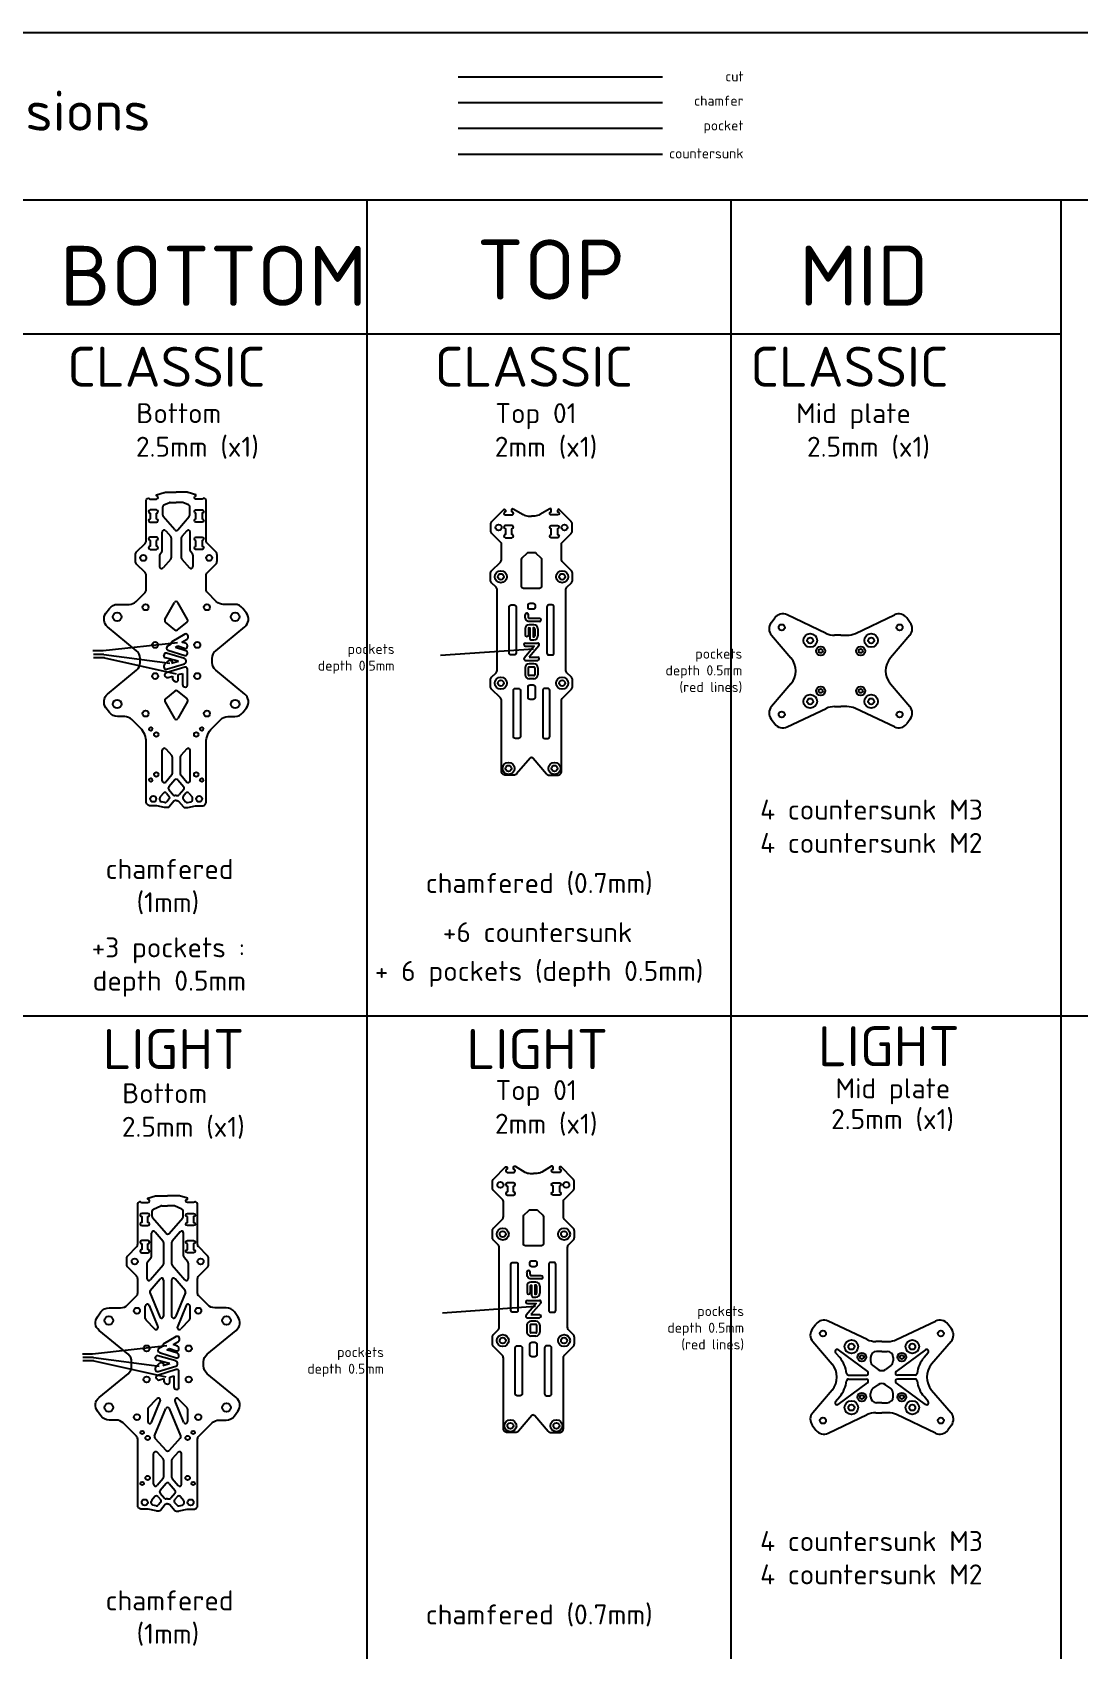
# Model space of a CAD drawing. Header units: millimetres. Extents: x -444 to 1254, y -2418 to 492.
# Drawn here: x 365 to 889, y -317 to 492 of the extents above; entities that cross this region are included whole.
import ezdxf

# ---------------------------------------------------------------- set-up
doc = ezdxf.new("R2010")
doc.units = ezdxf.units.MM
doc.linetypes.add('JIS_09_08', pattern=[10.75, 8, -0.55, 0.55, -0.55, 0.55, -0.55])
for name, color, linetype in [('Calque1', 150, 'Continuous'), ('Calque1_chamfered', 40, 'Continuous'), ('Calque1_countersunk', 90, 'Continuous'), ('Calque1_pocket', 10, 'Continuous')]:
    doc.layers.add(name, color=color, linetype=linetype)
doc.styles.get("Standard").update_dxf_attribs({"font": 'arial.ttf'})

msp = doc.modelspace()

# ---------------------------------------------------------------- linework, layer by layer
for p, q in [((437.85, 186.76), (400.66, 182.67)), ((400.66, 182.67), (395.57, 182.67)), ((401.1, 180.96), (395.84, 180.96)), ((401.29, 179.26), (395.84, 179.26)), ((401.1, 180.96), (433.96, 176.54)), ((401.29, 179.26), (437.26, 171.24)), ((616.03, 183.54), (569.52, 180.31)), ((395.37, -169.15), (390.28, -169.15)), ((432.56, -165.06), (395.37, -169.15)), ((395.81, -170.86), (390.54, -170.86)), ((396, -172.57), (390.54, -172.57)), ((395.81, -170.86), (428.66, -175.29)), ((396, -172.57), (431.96, -180.59))]:
    msp.add_line(p, q)
at = {"layer": 'Calque1'}
for p, q in [((0, 492.19), (1228.15, 492.19)), ((578.22, 469.97), (680.45, 469.97)), ((0, 408.43), (1252.63, 408.43)), ((532.52, 408.43), (532.52, -709.02)), ((714.71, 408.43), (714.71, -709.02)), ((879.83, 408.43), (879.83, -708.02)), ((0, 341.41), (879.83, 341.41)), ((430.48, 250.56), (430.48, 254.85)), ((431.09, 255.77), (433.85, 256.94)), ((434.24, 257.02), (437.23, 257.02)), ((440.23, 257.02), (437.23, 257.02)), ((443.38, 255.77), (440.62, 256.94)), ((443.99, 250.56), (443.99, 254.85)), ((436.48, 243.21), (430.72, 249.91)), ((431.99, 242.81), (434.49, 239.9)), ((437.99, 243.21), (443.75, 249.91)), ((442.48, 242.81), (439.98, 239.9)), ((430.23, 232.93), (430.23, 242.16)), ((434.73, 239.25), (434.73, 229.31)), ((439.73, 239.25), (439.73, 229.31)), ((444.23, 232.93), (444.23, 242.16)), ((428.9, 230.63), (428.9, 224.84)), ((429.14, 231.28), (429.99, 232.27)), ((434.49, 228.65), (430.65, 224.18)), ((439.98, 228.65), (443.81, 224.18)), ((445.33, 231.28), (444.48, 232.27)), ((445.57, 230.63), (445.57, 224.84)), ((431.6, 198.38), (436.36, 206.92)), ((442.87, 198.38), (438.11, 206.92)), ((436.6, 193.19), (431.84, 197.12)), ((437.87, 193.19), (442.63, 197.12)), ((734.84, 196.74), (736.65, 199.18)), ((762.32, 191.47), (742.81, 200.73)), ((777.01, 191.47), (796.52, 200.73)), ((804.49, 196.74), (802.69, 199.18)), ((735.06, 190.52), (744.77, 179.17)), ((769.67, 190.5), (766.61, 190.5)), ((769.67, 190.5), (772.72, 190.5)), ((804.27, 190.52), (794.56, 179.17)), ((436.6, 162.6), (431.84, 158.68)), ((437.87, 162.6), (442.63, 158.68)), ((744.77, 166.17), (735.06, 154.83)), ((794.56, 166.17), (804.27, 154.83)), ((431.6, 157.42), (436.36, 148.87)), ((442.87, 157.42), (438.11, 148.87)), ((742.81, 144.62), (762.32, 153.88)), ((766.61, 154.84), (769.67, 154.84)), ((772.72, 154.84), (769.67, 154.84)), ((796.52, 144.62), (777.01, 153.88)), ((734.84, 148.6), (736.65, 146.16)), ((804.49, 148.6), (802.69, 146.16)), ((430.23, 117.72), (430.23, 132.99)), ((431.97, 133.66), (434.97, 130.36)), ((435.23, 129.69), (435.23, 121.24)), ((439.23, 129.69), (439.23, 121.24)), ((442.49, 133.66), (439.49, 130.36)), ((444.23, 117.72), (444.23, 132.99)), ((435, 120.59), (432, 117.07)), ((436.47, 118.11), (433.48, 114.6)), ((433.48, 113.3), (435.7, 110.68)), ((438, 118.11), (440.99, 114.6)), ((440.99, 113.3), (438.77, 110.68)), ((439.47, 120.59), (442.47, 117.07)), ((429.03, 108.2), (429.03, 109.01)), ((430.85, 111.51), (429.27, 109.65)), ((431.56, 106.85), (429.82, 107.22)), ((432.37, 111.51), (433.74, 109.89)), ((433.74, 108.6), (432.53, 107.17)), ((437.23, 110.32), (436.46, 110.32)), ((437.23, 110.32), (438.01, 110.32)), ((442.1, 111.51), (440.73, 109.89)), ((440.73, 108.6), (441.94, 107.17)), ((442.91, 106.85), (444.65, 107.22)), ((443.62, 111.51), (445.2, 109.65)), ((445.44, 108.2), (445.44, 109.01)), ((0, 0), (992.43, 0)), ((0, 0), (879.83, 0)), ((425.8, -96.63), (429.57, -95.05)), ((429.96, -94.97), (432.95, -94.97)), ((435.94, -94.97), (432.95, -94.97)), ((440.09, -96.63), (436.33, -95.05)), ((425.19, -100.26), (425.19, -97.55)), ((432.19, -108.78), (425.43, -100.91)), ((433.71, -108.78), (440.46, -100.91)), ((440.7, -100.26), (440.7, -97.55)), ((424.95, -120.22), (424.95, -108.66)), ((426.71, -108.01), (430.71, -112.66)), ((439.19, -108.01), (435.19, -112.66)), ((440.95, -120.22), (440.95, -108.66)), ((422.85, -123.04), (424.71, -120.87)), ((430.95, -113.32), (430.95, -124)), ((434.95, -113.32), (434.95, -124)), ((443.05, -123.04), (441.19, -120.87)), ((422.61, -123.69), (422.61, -131.38)), ((430.71, -124.65), (424.37, -132.03)), ((435.19, -124.65), (441.53, -132.03)), ((443.29, -123.69), (443.29, -131.38)), ((424.19, -137.36), (429.19, -131.53)), ((430.95, -132.18), (430.95, -150.14)), ((434.95, -132.18), (434.95, -150.14)), ((441.71, -137.36), (436.71, -131.53)), ((421.75, -151.4), (421.75, -145.2)), ((423.68, -144.82), (428.06, -155.51)), ((424, -138.33), (429.02, -150.52)), ((441.9, -138.33), (436.87, -150.52)), ((442.22, -144.82), (437.84, -155.51)), ((444.14, -151.4), (444.14, -145.2)), ((422.04, -152.1), (426.42, -156.59)), ((443.86, -152.1), (439.48, -156.59)), ((782.92, -161.88), (763.41, -152.62)), ((797.61, -161.88), (817.12, -152.62)), ((755.44, -156.61), (757.24, -154.17)), ((825.09, -156.61), (823.28, -154.17)), ((755.66, -162.83), (765.37, -174.17)), ((767.1, -168.5), (769.17, -170.92)), ((768.45, -167.05), (783.1, -177.87)), ((790.26, -162.85), (787.21, -162.85)), ((790.26, -167.85), (787.61, -167.85)), ((790.26, -162.85), (793.32, -162.85)), ((790.26, -167.85), (792.92, -167.85)), ((812.08, -167.05), (797.42, -177.87)), ((813.43, -168.5), (811.36, -170.92)), ((824.87, -162.83), (815.16, -174.17)), ((784.61, -170.85), (784.61, -172.5)), ((785.82, -174.91), (788.48, -176.87)), ((794.7, -174.91), (792.05, -176.87)), ((795.92, -170.85), (795.92, -172.5)), ((768.45, -194.31), (783.1, -183.48)), ((773.65, -179.68), (782.51, -179.68)), ((773.65, -181.68), (782.51, -181.68)), ((785.82, -186.44), (788.48, -184.48)), ((794.7, -186.44), (792.05, -184.48)), ((812.08, -194.31), (797.42, -183.48)), ((806.88, -179.68), (798.02, -179.68)), ((806.88, -181.68), (798.02, -181.68)), ((423.23, -196.08), (427.61, -191.58)), ((424.87, -203.35), (429.25, -192.66)), ((441.02, -203.35), (436.64, -192.66)), ((442.66, -196.08), (438.29, -191.58)), ((765.37, -187.18), (755.66, -198.52)), ((767.1, -192.85), (769.17, -190.43)), ((784.61, -190.5), (784.61, -188.86)), ((790.26, -193.5), (787.61, -193.5)), ((790.26, -193.5), (792.92, -193.5)), ((795.92, -190.5), (795.92, -188.86)), ((813.43, -192.85), (811.36, -190.43)), ((815.16, -187.18), (824.87, -198.52)), ((422.95, -196.77), (422.95, -202.97)), ((426.42, -210.13), (432.02, -196.45)), ((439.48, -210.13), (433.87, -196.45)), ((442.95, -196.77), (442.95, -202.97)), ((763.41, -208.73), (782.92, -199.47)), ((787.21, -198.5), (790.26, -198.5)), ((793.32, -198.5), (790.26, -198.5)), ((817.12, -208.73), (797.61, -199.47)), ((755.44, -204.75), (757.24, -207.19)), ((825.09, -204.75), (823.28, -207.19)), ((426.61, -211.18), (432.21, -217.35)), ((427.69, -218.32), (430.69, -221.62)), ((439.29, -211.18), (433.69, -217.35)), ((438.21, -218.32), (435.21, -221.62)), ((425.95, -234.27), (425.95, -218.99)), ((430.95, -222.29), (430.95, -230.75)), ((434.95, -222.29), (434.95, -230.75)), ((439.95, -234.27), (439.95, -218.99)), ((430.71, -231.4), (427.71, -234.92)), ((432.19, -233.87), (429.19, -237.39)), ((433.71, -233.87), (436.71, -237.39)), ((435.19, -231.4), (438.19, -234.92)), ((426.56, -240.47), (424.98, -242.33)), ((428.09, -240.48), (429.46, -242.09)), ((429.19, -238.68), (431.41, -241.31)), ((432.95, -241.66), (432.17, -241.66)), ((432.95, -241.66), (433.72, -241.66)), ((436.71, -238.68), (434.49, -241.31)), ((437.81, -240.48), (436.44, -242.09)), ((439.33, -240.47), (440.92, -242.33)), ((424.74, -243.79), (424.74, -242.98)), ((427.27, -245.14), (425.53, -244.77)), ((429.45, -243.39), (428.24, -244.81)), ((436.44, -243.39), (437.65, -244.81)), ((438.63, -245.14), (440.37, -244.77)), ((441.16, -243.79), (441.16, -242.98))]:
    msp.add_line(p, q, dxfattribs=at)
for points in [[(437.23, 107.82), (436.83, 107.82, 0.219685), (436.07, 107.47), (433.64, 104.63, -0.219685), (432.88, 104.28), (431.82, 104.28, -0.053022), (431.4, 104.32), (427.52, 105.16, 0.053022), (427.1, 105.2), (424.23, 105.2, -0.414214), (422.23, 107.2), (422.23, 136.96, 0.198912), (419.31, 144.03), (414.99, 148.35, 0.198912), (411.45, 149.82), (407.9, 149.82, -0.237956), (403.88, 151.84), (402.09, 154.27, -0.39909), (402.93, 161.1), (417.41, 173.01, 0.224285), (419.23, 176.87), (419.23, 177.9), (419.23, 178.93, 0.224285), (417.41, 182.79), (402.93, 194.69, -0.39909), (402.09, 201.53), (403.88, 203.95, -0.237956), (407.9, 205.98), (413.67, 205.98, 0.198912), (417.2, 207.44), (421.65, 211.89, 0.198912), (422.23, 213.3), (422.23, 220.49, 0.198912), (421.65, 221.91), (417.41, 226.15, -0.198912), (416.83, 227.56), (416.83, 229.17), (416.83, 230.77, -0.198912), (417.41, 232.18), (421.65, 236.42, 0.198912), (422.23, 237.84), (422.23, 257.97, -0.322824), (422.92, 258.91), (423.52, 259.11, 0.284915), (424.23, 258.67), (427.35, 258.67, 1), (427.35, 260.27), (427.35, 260.85), (431.23, 261.95, -0.069107), (431.78, 262.03), (437.23, 262.03)], [(437.23, 107.82), (437.64, 107.82, -0.219685), (438.4, 107.47), (440.83, 104.63, 0.219685), (441.59, 104.28), (442.65, 104.28, 0.053022), (443.07, 104.32), (446.95, 105.16, -0.053022), (447.37, 105.2), (450.23, 105.2, 0.414214), (452.23, 107.2), (452.23, 136.96, -0.198912), (455.16, 144.03), (459.48, 148.35, -0.198912), (463.02, 149.82), (466.57, 149.82, 0.237956), (470.59, 151.84), (472.38, 154.27, 0.39909), (471.54, 161.1), (457.06, 173.01, -0.224285), (455.24, 176.87), (455.24, 177.9), (455.24, 178.93, -0.224285), (457.06, 182.79), (471.54, 194.69, 0.39909), (472.38, 201.53), (470.59, 203.95, 0.237956), (466.57, 205.98), (460.8, 205.98, -0.198912), (457.27, 207.44), (452.82, 211.89, -0.198912), (452.23, 213.3), (452.23, 220.49, -0.198912), (452.82, 221.91), (457.06, 226.15, 0.198912), (457.64, 227.56), (457.64, 229.17), (457.64, 230.77, 0.198912), (457.06, 232.18), (452.82, 236.42, -0.198912), (452.23, 237.84), (452.23, 257.97, 0.322824), (451.55, 258.91), (450.95, 259.11, -0.284915), (450.23, 258.67), (447.11, 258.67, -1), (447.11, 260.27), (447.11, 260.85), (443.23, 261.95, 0.069107), (442.69, 262.03), (437.23, 262.03)], [(614.99, 129.37, 0.219685), (614.23, 129.01), (607.55, 121.18, -0.219685), (606.03, 120.47), (601.99, 120.47, -0.414214), (599.99, 122.47), (599.99, 157.76, 0.198912), (599.4, 159.18), (595.05, 163.53, -0.198912), (594.47, 164.94), (594.47, 168.15, -0.198912), (595.05, 169.57), (597.28, 171.79, 0.198912), (597.86, 173.21), (597.86, 213.13, 0.198912), (597.28, 214.54), (595.05, 216.77, -0.198912), (594.47, 218.18), (594.47, 221.39, -0.198912), (595.05, 222.81), (599.4, 227.16, 0.198912), (599.99, 228.57), (599.99, 236.18, 0.198912), (599.7, 236.89), (595.17, 241.42, -0.198912), (594.58, 242.83), (594.58, 244.44), (594.58, 246.04, -0.198912), (595.17, 247.46), (601.11, 253.39, -0.668179), (601.96, 253.04), (601.96, 252.3, 1), (601.96, 250.7), (605.11, 250.7, 1.000028), (605.11, 252.3), (605.11, 253.36, -0.58149), (605.87, 253.79), (610.77, 250.88, 0.134807), (613.33, 250.17), (614.99, 250.17)], [(614.99, 129.37, -0.219685), (615.75, 129.01), (622.43, 121.18, 0.219685), (623.95, 120.47), (627.99, 120.47, 0.414214), (629.99, 122.47), (629.99, 157.76, -0.198912), (630.58, 159.18), (634.93, 163.53, 0.198912), (635.51, 164.94), (635.51, 168.15, 0.198912), (634.93, 169.57), (632.7, 171.79, -0.198912), (632.12, 173.21), (632.12, 213.13, -0.198912), (632.7, 214.54), (634.93, 216.77, 0.198912), (635.51, 218.18), (635.51, 221.39, 0.198912), (634.93, 222.81), (630.58, 227.16, -0.198912), (629.99, 228.57), (629.99, 236.18, -0.198912), (630.28, 236.89), (634.81, 241.42, 0.198912), (635.4, 242.83), (635.4, 244.44), (635.4, 246.04, 0.198912), (634.81, 247.46), (628.87, 253.39, 0.668179), (628.02, 253.04), (628.02, 252.3, -1), (628.02, 250.7), (624.87, 250.7, -1.000028), (624.87, 252.3), (624.87, 253.36, 0.58149), (624.12, 253.79), (619.21, 250.88, -0.134807), (616.66, 250.17), (614.99, 250.17)], [(615.91, -199.57, 0.219685), (615.15, -199.92), (608.47, -207.76, -0.219685), (606.95, -208.46), (602.91, -208.46, -0.414214), (600.91, -206.46), (600.91, -171.17, 0.198912), (600.33, -169.76), (595.98, -165.41, -0.198912), (595.39, -163.99), (595.39, -160.78, -0.198912), (595.98, -159.37), (598.2, -157.14, 0.198912), (598.79, -155.73), (598.79, -115.81, 0.198912), (598.2, -114.39), (595.98, -112.17, -0.198912), (595.39, -110.75), (595.39, -107.54, -0.198912), (595.98, -106.13), (600.33, -101.78, 0.198912), (600.91, -100.36), (600.91, -92.76, 0.198912), (600.62, -92.05), (596.09, -87.52, -0.198912), (595.51, -86.11), (595.51, -84.5), (595.51, -82.9, -0.198912), (596.09, -81.48), (602.03, -75.54, -0.668179), (602.88, -75.89), (602.88, -76.63, 1), (602.88, -78.23), (606.03, -78.23, 1.000028), (606.03, -76.63), (606.03, -75.58, -0.58149), (606.79, -75.15), (611.7, -78.06, 0.134807), (614.25, -78.76), (615.91, -78.76)], [(615.91, -199.57, -0.219685), (616.68, -199.92), (623.36, -207.76, 0.219685), (624.88, -208.46), (628.91, -208.46, 0.414214), (630.91, -206.46), (630.91, -171.17, -0.198912), (631.5, -169.76), (635.85, -165.41, 0.198912), (636.44, -163.99), (636.44, -160.78, 0.198912), (635.85, -159.37), (633.63, -157.14, -0.198912), (633.04, -155.73), (633.04, -115.81, -0.198912), (633.63, -114.39), (635.85, -112.17, 0.198912), (636.44, -110.75), (636.44, -107.54, 0.198912), (635.85, -106.13), (631.5, -101.78, -0.198912), (630.91, -100.36), (630.91, -92.76, -0.198912), (631.21, -92.05), (635.74, -87.52, 0.198912), (636.32, -86.11), (636.32, -84.5), (636.32, -82.9, 0.198912), (635.74, -81.48), (629.8, -75.54, 0.668179), (628.94, -75.89), (628.94, -76.63, -1), (628.94, -78.23), (625.79, -78.23, -1.000028), (625.79, -76.63), (625.79, -75.58, 0.58149), (625.04, -75.15), (620.13, -78.06, -0.134807), (617.58, -78.76), (615.91, -78.76)], [(432.95, -244.16), (432.54, -244.16, 0.219685), (431.78, -244.51), (429.36, -247.36, -0.219685), (428.6, -247.71), (427.54, -247.71, -0.053022), (427.12, -247.66), (423.23, -246.83, 0.053022), (422.81, -246.78), (419.95, -246.78, -0.414214), (417.95, -244.78), (417.95, -211.71, 0.198912), (417.36, -210.29), (410.7, -203.63, 0.198912), (407.17, -202.17), (403.61, -202.17, -0.237956), (399.59, -200.14), (397.8, -197.72, -0.39909), (398.64, -190.88), (413.12, -178.98, 0.224285), (414.94, -175.12), (414.94, -174.09), (414.94, -173.06, 0.224285), (413.12, -169.2), (398.64, -157.29, -0.39909), (397.8, -150.46), (399.59, -148.03, -0.237956), (403.61, -146.01), (409.38, -146.01, 0.198912), (412.92, -144.54), (417.36, -140.1, 0.198912), (417.95, -138.68), (417.95, -131.49, 0.198912), (417.36, -130.08), (413.13, -125.84, -0.198912), (412.54, -124.42), (412.54, -122.82), (412.54, -121.21, -0.198912), (413.13, -119.8), (417.36, -115.56, 0.198912), (417.95, -114.15), (417.95, -94.02, -0.322824), (418.63, -93.07), (419.23, -92.87, 0.284915), (419.95, -93.31), (423.07, -93.31, 1), (423.07, -91.71), (423.07, -91.13), (426.95, -90.03, -0.069107), (427.49, -89.96), (432.95, -89.96)], [(432.95, -244.16), (433.35, -244.16, -0.219685), (434.12, -244.51), (436.54, -247.36, 0.219685), (437.3, -247.71), (438.36, -247.71, 0.053022), (438.78, -247.66), (442.67, -246.83, -0.053022), (443.09, -246.78), (445.95, -246.78, 0.414214), (447.95, -244.78), (447.95, -211.71, -0.198912), (448.53, -210.29), (455.2, -203.63, -0.198912), (458.73, -202.17), (462.29, -202.17, 0.237956), (466.31, -200.14), (468.1, -197.72, 0.39909), (467.25, -190.88), (452.78, -178.98, -0.224285), (450.95, -175.12), (450.95, -174.09), (450.95, -173.06, -0.224285), (452.78, -169.2), (467.25, -157.29, 0.39909), (468.1, -150.46), (466.31, -148.03, 0.237956), (462.29, -146.01), (456.52, -146.01, -0.198912), (452.98, -144.54), (448.53, -140.1, -0.198912), (447.95, -138.68), (447.95, -131.49, -0.198912), (448.53, -130.08), (452.77, -125.84, 0.198912), (453.36, -124.42), (453.36, -122.82), (453.36, -121.21, 0.198912), (452.77, -119.8), (448.53, -115.56, -0.198912), (447.95, -114.15), (447.95, -94.02, 0.322824), (447.26, -93.07), (446.67, -92.87, -0.284915), (445.95, -93.31), (442.83, -93.31, -1), (442.83, -91.71), (442.83, -91.13), (438.95, -90.03, 0.069107), (438.4, -89.96), (432.95, -89.96)]]:
    msp.add_lwpolyline(points, format="xyb", dxfattribs=at)
for points in [[(427.35, 251.59, 1), (427.35, 253.19), (424.23, 253.19, 1), (424.23, 251.59), (424.23, 248.69, 1), (424.23, 247.09), (427.35, 247.09, 1), (427.35, 248.69)], [(447.11, 251.59, -1), (447.11, 253.19), (450.23, 253.19, -1), (450.23, 251.59), (450.23, 248.69, -1), (450.23, 247.09), (447.11, 247.09, -1), (447.11, 248.69)], [(605.11, 239.33, 1), (605.11, 240.93), (605.11, 243.83, 1), (605.11, 245.43), (601.99, 245.43, 1), (601.99, 243.83), (601.99, 240.93, 1), (601.99, 239.33)], [(624.87, 239.33, -1), (624.87, 240.93), (624.87, 243.83, -1), (624.87, 245.43), (627.99, 245.43, -1), (627.99, 243.83), (627.99, 240.93, -1), (627.99, 239.33)], [(427.35, 238, 1), (427.35, 239.6), (424.23, 239.6, 1), (424.23, 238), (424.23, 235.1, 1), (424.23, 233.5), (427.35, 233.5, 1), (427.35, 235.1)], [(447.11, 238, -1), (447.11, 239.6), (450.23, 239.6, -1), (450.23, 238), (450.23, 235.1, -1), (450.23, 233.5), (447.11, 233.5, -1), (447.11, 235.1)], [(613.46, 231.96), (616.53, 231.96, -0.198912), (617.23, 231.67), (619.7, 229.2, -0.198912), (619.99, 228.5), (619.99, 214.96, -0.414214), (618.99, 213.96), (610.99, 213.96, -0.414214), (609.99, 214.96), (609.99, 228.5, -0.198912), (610.28, 229.2), (612.75, 231.67, -0.198912)], [(604.78, 205.67), (606.28, 205.67, -0.414214), (607.28, 204.67), (607.28, 181.67, -0.414214), (606.28, 180.67), (604.78, 180.67, -0.414214), (603.78, 181.67), (603.78, 204.67, -0.414214)], [(625.2, 205.67), (623.7, 205.67, 0.414214), (622.7, 204.67), (622.7, 181.67, 0.414214), (623.7, 180.67), (625.2, 180.67, 0.414214), (626.2, 181.67), (626.2, 204.67, 0.414214)], [(606.9, 163.91), (608.4, 163.91, -0.414214), (609.4, 162.91), (609.4, 139.91, -0.414214), (608.4, 138.91), (606.9, 138.91, -0.414214), (605.9, 139.91), (605.9, 162.91, -0.414214)], [(623.08, 163.91), (621.58, 163.91, 0.414214), (620.58, 162.91), (620.58, 139.91, 0.414214), (621.58, 138.91), (623.08, 138.91, 0.414214), (624.08, 139.91), (624.08, 162.91, 0.414214)], [(606.03, -89.6, 1), (606.03, -88), (606.03, -85.1, 1), (606.03, -83.5), (602.91, -83.5, 1), (602.91, -85.1), (602.91, -88, 1), (602.91, -89.6)], [(625.79, -89.6, -1), (625.79, -88), (625.79, -85.1, -1), (625.79, -83.5), (628.91, -83.5, -1), (628.91, -85.1), (628.91, -88, -1), (628.91, -89.6)], [(614.38, -96.98), (617.45, -96.98, -0.198912), (618.16, -97.27), (620.62, -99.73, -0.198912), (620.91, -100.44), (620.91, -113.98, -0.414214), (619.91, -114.98), (611.91, -114.98, -0.414214), (610.91, -113.98), (610.91, -100.44, -0.198912), (611.21, -99.73), (613.67, -97.27, -0.198912)], [(423.07, -100.4, 1), (423.07, -98.8), (419.95, -98.8, 1), (419.95, -100.4), (419.95, -103.3, 1), (419.95, -104.9), (423.07, -104.9, 1), (423.07, -103.3)], [(442.83, -100.4, -1), (442.83, -98.8), (445.95, -98.8, -1), (445.95, -100.4), (445.95, -103.3, -1), (445.95, -104.9), (442.83, -104.9, -1), (442.83, -103.3)], [(423.07, -113.98, 1), (423.07, -112.38), (419.95, -112.38, 1), (419.95, -113.98), (419.95, -116.88, 1), (419.95, -118.48), (423.07, -118.48, 1), (423.07, -116.88)], [(442.83, -113.98, -1), (442.83, -112.38), (445.95, -112.38, -1), (445.95, -113.98), (445.95, -116.88, -1), (445.95, -118.48), (442.83, -118.48, -1), (442.83, -116.88)], [(605.71, -123.27), (607.21, -123.27, -0.414214), (608.21, -124.27), (608.21, -147.27, -0.414214), (607.21, -148.27), (605.71, -148.27, -0.414214), (604.71, -147.27), (604.71, -124.27, -0.414214)], [(626.12, -123.27), (624.62, -123.27, 0.414214), (623.62, -124.27), (623.62, -147.27, 0.414214), (624.62, -148.27), (626.12, -148.27, 0.414214), (627.12, -147.27), (627.12, -124.27, 0.414214)], [(607.83, -165.03), (609.33, -165.03, -0.414214), (610.33, -166.03), (610.33, -189.03, -0.414214), (609.33, -190.03), (607.83, -190.03, -0.414214), (606.83, -189.03), (606.83, -166.03, -0.414214)], [(624, -165.03), (622.5, -165.03, 0.414214), (621.5, -166.03), (621.5, -189.03, 0.414214), (622.5, -190.03), (624, -190.03, 0.414214), (625, -189.03), (625, -166.03, 0.414214)]]:
    msp.add_lwpolyline(points, format="xyb", close=True, dxfattribs=at)
for centre, radius in [((598.51, 244.44), 1.5), ((631.47, 244.44), 1.5), ((420.75, 229.17), 1.5), ((453.72, 229.17), 1.5), ((599.65, 219.79), 1.5), ((630.33, 219.79), 1.5), ((421.89, 204.52), 1.5), ((452.58, 204.52), 1.5), ((407.75, 199.68), 2.15), ((466.72, 199.68), 2.15), ((740.18, 194.46), 1.5), ((799.15, 194.46), 1.5), ((426.7, 185.68), 1.5), ((447.77, 185.68), 1.5), ((754.42, 187.92), 1.5), ((784.92, 187.92), 1.5), ((759.67, 182.67), 1), ((779.67, 182.67), 1), ((426.7, 170.11), 1.5), ((447.77, 170.11), 1.5), ((599.65, 166.55), 1.5), ((630.33, 166.55), 1.5), ((759.67, 162.67), 1), ((779.67, 162.67), 1), ((407.75, 156.11), 2.15), ((466.72, 156.11), 2.15), ((754.42, 157.42), 1.5), ((784.92, 157.42), 1.5), ((421.89, 151.28), 1.5), ((452.58, 151.28), 1.5), ((740.18, 150.89), 1.5), ((799.15, 150.89), 1.5), ((424.48, 143.6), 0.85), ((427.23, 140.85), 1.1), ((447.23, 140.85), 1.1), ((449.98, 143.6), 0.85), ((427.23, 120.85), 1.1), ((447.23, 120.85), 1.1), ((603.49, 123.88), 1.5), ((626.49, 123.88), 1.5), ((424.48, 118.1), 0.85), ((449.98, 118.1), 0.85), ((425.73, 108.61), 1.5), ((448.73, 108.61), 1.5), ((599.43, -84.5), 1.5), ((632.4, -84.5), 1.5), ((600.57, -109.15), 1.5), ((631.26, -109.15), 1.5), ((416.47, -122.82), 1.5), ((449.43, -122.82), 1.5), ((403.46, -152.3), 2.15), ((417.61, -147.47), 1.5), ((448.29, -147.47), 1.5), ((462.43, -152.3), 2.15), ((600.57, -162.39), 1.5), ((631.26, -162.39), 1.5), ((760.78, -158.89), 1.5), ((819.75, -158.89), 1.5), ((422.41, -166.3), 1.5), ((443.49, -166.3), 1.5), ((775.01, -165.43), 1.5), ((780.26, -170.68), 1), ((800.26, -170.68), 1), ((805.51, -165.43), 1.5), ((422.41, -181.87), 1.5), ((443.49, -181.87), 1.5), ((403.46, -195.87), 2.15), ((462.43, -195.87), 2.15), ((780.26, -190.68), 1), ((800.26, -190.68), 1), ((417.61, -200.71), 1.5), ((448.29, -200.71), 1.5), ((760.78, -202.46), 1.5), ((775.01, -195.93), 1.5), ((805.51, -195.93), 1.5), ((819.75, -202.46), 1.5), ((420.2, -208.38), 0.85), ((422.95, -211.13), 1.1), ((442.95, -211.13), 1.1), ((445.7, -208.38), 0.85), ((604.41, -205.05), 1.5), ((627.41, -205.05), 1.5), ((420.2, -233.88), 0.85), ((422.95, -231.13), 1.1), ((442.95, -231.13), 1.1), ((445.7, -233.88), 0.85), ((421.45, -243.37), 1.5), ((444.45, -243.37), 1.5)]:
    msp.add_circle(centre, radius, dxfattribs=at)
for centre, radius, start, end in [((431.48, 254.85), 1, 112.86101, 180), ((434.24, 256.02), 1, 90, 112.86101), ((440.23, 256.02), 1, 67.13899, 90), ((442.99, 254.85), 1, 0, 67.13899), ((431.23, 242.16), 1, 40.65244, 180), ((431.48, 250.56), 1, 180, 220.65244), ((437.23, 243.86), 1, 220.65244, 319.34756), ((443.23, 242.16), 1, 0, 139.34756), ((442.99, 250.56), 1, 319.34756, 0), ((433.73, 239.25), 1, 0, 40.65244), ((440.73, 239.25), 1, 139.34756, 180), ((429.9, 230.63), 1, 139.34756, 180), ((429.23, 232.93), 1, 319.34756, 0), ((433.73, 229.31), 1, 319.34756, 0), ((440.73, 229.31), 1, 180, 220.65244), ((445.23, 232.93), 1, 180, 220.65244), ((444.57, 230.63), 1, 0, 40.65244), ((429.9, 224.84), 1, 180, 319.34756), ((444.57, 224.84), 1, 220.65244, 0), ((437.23, 206.44), 1, 29.09751, 150.90249), ((432.48, 197.89), 1, 150.90249, 230.45791), ((441.99, 197.89), 1, 309.54209, 29.09751), ((738.86, 193.77), 5, 143.53972, 220.55987), ((740.67, 196.21), 5, 64.6114, 143.53972), ((798.67, 196.21), 5, 36.46028, 115.3886), ((800.47, 193.77), 5, 319.44013, 36.46028), ((437.23, 193.96), 1, 230.45791, 309.54209), ((766.61, 200.5), 10, 244.6114, 270), ((772.72, 200.5), 10, 270, 295.3886), ((737.18, 172.67), 10, 319.44013, 40.55987), ((802.16, 172.67), 10, 139.44013, 220.55987), ((437.23, 161.83), 1, 50.45791, 129.54209), ((432.48, 157.91), 1, 129.54209, 209.09751), ((441.99, 157.91), 1, 330.90249, 50.45791), ((738.86, 151.57), 5, 139.44013, 216.46028), ((766.61, 144.84), 10, 90, 115.3886), ((772.72, 144.84), 10, 64.6114, 90), ((800.47, 151.57), 5, 323.53972, 40.55987), ((437.23, 149.36), 1, 209.09751, 330.90249), ((740.67, 149.13), 5, 216.46028, 295.3886), ((798.67, 149.13), 5, 244.6114, 323.53972), ((431.23, 132.99), 1, 42.27099, 180), ((434.23, 129.69), 1, 360, 42.27099), ((440.23, 129.69), 1, 137.72901, 180), ((443.23, 132.99), 1, 0, 137.72901), ((431.23, 117.72), 1, 180, 319.56075), ((434.24, 113.95), 1, 139.56075, 220.23349), ((434.23, 121.24), 1, 319.56075, 0), ((437.23, 117.46), 1, 90, 139.56075), ((437.23, 117.46), 1, 40.43925, 90), ((440.23, 121.24), 1, 180, 220.43925), ((440.23, 113.95), 1, 319.76651, 40.43925), ((443.23, 117.72), 1, 220.43925, 0), ((430.03, 109.01), 1, 139.56075, 180), ((430.03, 108.2), 1, 180, 257.85953), ((431.61, 110.86), 1, 40.23349, 139.56075), ((431.77, 107.82), 1, 257.85953, 319.56075), ((432.98, 109.24), 1, 319.56075, 40.23349), ((436.46, 111.32), 1, 220.23349, 270), ((438.01, 111.32), 1, 270, 319.76651), ((441.49, 109.24), 1, 139.76651, 220.43925), ((442.7, 107.82), 1, 220.43925, 282.14047), ((442.86, 110.86), 1, 40.43925, 139.76651), ((444.44, 108.2), 1, 282.14047, 360), ((444.44, 109.01), 1, 360, 40.43925), ((426.19, -97.55), 1, 112.86101, 180), ((429.96, -95.97), 1, 90, 112.86101), ((435.94, -95.97), 1, 67.13899, 90), ((439.7, -97.55), 1, 0, 67.13899), ((426.19, -100.26), 1, 180, 220.65244), ((439.7, -100.26), 1, 319.34756, 0), ((425.95, -108.66), 1, 40.65244, 180), ((429.95, -113.32), 1, 0, 40.65244), ((432.95, -108.13), 1, 220.65244, 319.34756), ((435.95, -113.32), 1, 139.34756, 180), ((439.95, -108.66), 1, 360, 139.34756), ((423.95, -120.22), 1, 319.34756, 0), ((441.95, -120.22), 1, 180, 220.65244), ((423.61, -123.69), 1, 139.34756, 180), ((429.95, -124), 1, 319.34756, 360), ((435.95, -124), 1, 180, 220.65244), ((442.29, -123.69), 1, 360, 40.65244), ((423.61, -131.38), 1, 180, 319.34756), ((424.95, -138.01), 1, 139.34756, 198.90375), ((429.95, -132.18), 1, 0, 139.34756), ((435.95, -132.18), 1, 40.65244, 180), ((442.29, -131.38), 1, 220.65244, 360), ((440.95, -138.01), 1, 341.09625, 40.65244), ((422.75, -145.2), 1, 22.27365, 180), ((443.14, -145.2), 1, 360, 157.72635), ((422.75, -151.4), 1, 180, 224.25472), ((429.95, -150.14), 1, 202.39272, 0), ((435.95, -150.14), 1, 180, 337.60728), ((443.14, -151.4), 1, 315.74528, 360), ((761.26, -157.14), 5, 64.6114, 143.53972), ((819.26, -157.14), 5, 36.46028, 115.3886), ((427.13, -155.89), 1, 224.25472, 22.27365), ((438.76, -155.89), 1, 157.72635, 315.74528), ((759.46, -159.58), 5, 143.53972, 220.55987), ((821.07, -159.58), 5, 319.44013, 36.46028), ((767.86, -167.85), 1, 53.53972, 220.55987), ((787.21, -152.85), 10, 244.6114, 270), ((787.61, -170.85), 3, 90, 180), ((792.92, -170.85), 3, 0, 90), ((793.32, -152.85), 10, 270, 295.3886), ((812.67, -167.85), 1, 319.44013, 126.46028), ((757.77, -180.68), 10, 319.44013, 40.55987), ((757.77, -180.68), 15, 7.18076, 40.55987), ((782.51, -178.68), 1, 270, 53.53972), ((787.61, -172.5), 3, 180, 233.53972), ((790.26, -174.46), 3, 233.53972, 306.46028), ((792.92, -172.5), 3, 306.46028, 0), ((798.02, -178.68), 1, 126.46028, 270), ((822.75, -180.68), 15, 139.44013, 172.81924), ((822.75, -180.68), 10, 139.44013, 220.55987), ((757.77, -180.68), 15, 319.44013, 352.81924), ((773.65, -178.68), 1, 187.18076, 270), ((773.65, -182.68), 1, 90, 172.81924), ((782.51, -182.68), 1, 306.46028, 90), ((790.26, -186.89), 3, 53.53972, 126.46028), ((798.02, -182.68), 1, 90, 233.53972), ((806.88, -178.68), 1, 270, 352.81924), ((806.88, -182.68), 1, 7.18076, 90), ((822.75, -180.68), 15, 187.18076, 220.55987), ((428.33, -192.28), 1, 337.72635, 135.74528), ((437.57, -192.28), 1, 44.25472, 202.27365), ((767.86, -193.5), 1, 139.44013, 306.46028), ((787.61, -188.86), 3, 126.46028, 180), ((787.61, -190.5), 3, 180, 270), ((792.92, -190.5), 3, 270, 0), ((792.92, -188.86), 3, 0, 53.53972), ((812.67, -193.5), 1, 233.53972, 40.55987), ((423.95, -196.77), 1, 135.74528, 180), ((432.95, -196.83), 1, 22.27365, 157.72635), ((441.95, -196.77), 1, 0, 44.25472), ((759.46, -201.77), 5, 139.44013, 216.46028), ((787.21, -208.5), 10, 90, 115.3886), ((793.32, -208.5), 10, 64.6114, 90), ((821.07, -201.77), 5, 323.53972, 40.55987), ((423.95, -202.97), 1, 180, 337.72635), ((427.34, -210.51), 1, 157.72635, 222.27099), ((438.55, -210.51), 1, 317.72901, 22.27365), ((441.95, -202.97), 1, 202.27365, 0), ((761.26, -204.21), 5, 216.46028, 295.3886), ((819.26, -204.21), 5, 244.6114, 323.53972), ((426.95, -218.99), 1, 42.27099, 180), ((432.95, -216.67), 1, 222.27099, 317.72901), ((438.95, -218.99), 1, 0, 137.72901), ((429.95, -222.29), 1, 360, 42.27099), ((435.95, -222.29), 1, 137.72901, 180), ((426.95, -234.27), 1, 180, 319.56075), ((429.95, -230.75), 1, 319.56075, 0), ((432.95, -234.52), 1, 90, 139.56075), ((432.95, -234.52), 1, 40.43925, 90), ((435.95, -230.75), 1, 180, 220.43925), ((438.95, -234.27), 1, 220.43925, 0), ((425.74, -242.98), 1, 139.56075, 180), ((427.32, -241.12), 1, 40.23349, 139.56075), ((429.95, -238.04), 1, 139.56075, 220.23349), ((428.69, -242.74), 1, 319.56075, 40.23349), ((432.17, -240.66), 1, 220.23349, 270), ((433.72, -240.66), 1, 270, 319.76651), ((437.2, -242.74), 1, 139.76651, 220.43925), ((435.94, -238.04), 1, 319.76651, 40.43925), ((438.57, -241.12), 1, 40.43925, 139.76651), ((440.16, -242.98), 1, 360, 40.43925), ((425.74, -243.79), 1, 180, 257.85953), ((427.48, -244.16), 1, 257.85953, 319.56075), ((438.42, -244.16), 1, 220.43925, 282.14047), ((440.16, -243.79), 1, 282.14047, 360)]:
    msp.add_arc(centre, radius, start, end, dxfattribs=at)
at = {"layer": 'Calque1_chamfered'}
msp.add_line((578.22, 457.08), (680.45, 457.08), dxfattribs=at)
at = {"layer": 'Calque1_countersunk'}
msp.add_line((578.22, 431.3), (680.45, 431.3), dxfattribs=at)
for centre, radius in [((599.65, 219.79), 3), ((630.33, 219.79), 3), ((754.42, 187.92), 3.4), ((784.92, 187.92), 3.4), ((759.67, 182.67), 2.25), ((779.67, 182.67), 2.25), ((599.65, 166.55), 3), ((630.33, 166.55), 3), ((759.67, 162.67), 2.25), ((779.67, 162.67), 2.25), ((754.42, 157.42), 3.4), ((784.92, 157.42), 3.4), ((603.49, 123.88), 3), ((626.49, 123.88), 3), ((600.57, -109.15), 3), ((631.26, -109.15), 3), ((600.57, -162.39), 3), ((631.26, -162.39), 3), ((775.01, -165.43), 3.4), ((780.26, -170.68), 2.2), ((800.26, -170.68), 2.2), ((805.51, -165.43), 3.4), ((775.01, -195.93), 3.4), ((780.26, -190.68), 2.2), ((800.26, -190.68), 2.2), ((805.51, -195.93), 3.4), ((604.41, -205.05), 3), ((627.41, -205.05), 3)]:
    msp.add_circle(centre, radius, dxfattribs=at)
at = {"layer": 'Calque1_pocket'}
for p, q in [((578.22, 444.19), (680.45, 444.19)), ((616.2, 195.79), (613.8, 195.79)), ((441.54, 191), (435.04, 187.19)), ((439.98, 187.03), (442.63, 188.57)), ((442.13, 186.31), (439.98, 187.03)), ((443.16, 189.5), (443.16, 190.07)), ((611.8, 193.79), (611.8, 190.55)), ((611.83, 190.55), (611.8, 190.55)), ((612.01, 186.62), (618.08, 186.62)), ((613.4, 193.79), (613.4, 190.55)), ((616.6, 193.79), (616.6, 190.18)), ((618.2, 193.79), (618.2, 190.18)), ((431.02, 180.29), (431.02, 180.44)), ((438.38, 177.56), (431.83, 179.25)), ((441.39, 178.87), (432.4, 181.47)), ((434.54, 185.98), (432.89, 185.03)), ((433.1, 183.07), (441.47, 180.39)), ((436.83, 184.36), (438.08, 185.15)), ((442.11, 182.71), (436.83, 184.36)), ((438.08, 185.15), (441.44, 183.99)), ((442.87, 185), (442.87, 185.29)), ((442.87, 181.42), (442.87, 181.69)), ((618.68, 185.3), (613.75, 179.55)), ((613.75, 179.55), (618.08, 179.55)), ((431.05, 175.2), (431.05, 174.65)), ((433.02, 177.57), (431.37, 175.97)), ((441.49, 174.58), (432.14, 171.64)), ((432.42, 173.62), (441.39, 176.2)), ((433.16, 169.34), (435.34, 169.99)), ((435.1, 177.57), (434.04, 177.84)), ((434.91, 176.51), (438.38, 177.56)), ((435.29, 176.9), (434.91, 176.51)), ((435.34, 169.99), (435.34, 168.76)), ((438.29, 170.81), (440.32, 171.41)), ((438.29, 168.34), (438.29, 170.81)), ((440.32, 171.41), (440.32, 165.87)), ((442.17, 177.23), (442.17, 177.83)), ((442.89, 165.65), (442.89, 173.55)), ((611.78, 174.22), (611.78, 170.74)), ((613.38, 174.22), (613.38, 170.74)), ((616.2, 176.22), (613.78, 176.22)), ((616.2, 174.62), (613.78, 174.62)), ((616.2, 170.34), (613.78, 170.34)), ((616.6, 174.22), (616.6, 170.74)), ((618.2, 174.22), (618.2, 170.74)), ((431.93, 169.68), (432.33, 169.44)), ((435.91, 167.81), (436.71, 167.39)), ((440.89, 164.93), (441.3, 164.7)), ((616.2, 168.74), (613.78, 168.74)), ((612.73, -135.15), (612.73, -138.39)), ((614.33, -135.15), (614.33, -138.39)), ((617.13, -133.15), (614.73, -133.15)), ((617.53, -135.15), (617.53, -138.75)), ((619.13, -135.15), (619.13, -138.75)), ((616.95, -145.4), (570.44, -148.63)), ((612.75, -138.39), (612.73, -138.39)), ((612.93, -142.31), (619, -142.31)), ((619.61, -143.63), (614.67, -149.38)), ((614.67, -149.38), (619, -149.38)), ((617.13, -152.72), (614.7, -152.72)), ((437.26, -160.45), (430.76, -164.26)), ((438.88, -161.96), (438.88, -161.38)), ((612.7, -154.72), (612.7, -158.2)), ((614.3, -154.72), (614.3, -158.2)), ((617.13, -154.32), (614.7, -154.32)), ((617.13, -158.6), (614.7, -158.6)), ((617.13, -160.2), (614.7, -160.2)), ((617.53, -154.72), (617.53, -158.2)), ((619.13, -154.72), (619.13, -158.2)), ((430.25, -165.47), (428.6, -166.43)), ((428.81, -168.38), (437.18, -171.07)), ((432.54, -167.1), (433.79, -166.31)), ((437.83, -168.74), (432.54, -167.1)), ((433.79, -166.31), (437.16, -167.47)), ((435.69, -164.43), (438.34, -162.89)), ((437.85, -165.14), (435.69, -164.43)), ((438.58, -166.45), (438.58, -166.16)), ((438.58, -170.04), (438.58, -169.77)), ((426.74, -171.16), (426.74, -171.02)), ((426.74, -171.16), (426.74, -171.27)), ((426.76, -176.26), (426.76, -176.81)), ((428.73, -173.88), (427.09, -175.49)), ((434.09, -173.9), (427.55, -172.21)), ((437.21, -176.88), (427.85, -179.82)), ((437.11, -172.59), (428.11, -169.98)), ((428.13, -177.84), (437.11, -175.26)), ((430.81, -173.89), (429.75, -173.61)), ((430.62, -174.95), (434.09, -173.9)), ((431, -174.56), (430.62, -174.95)), ((437.88, -174.22), (437.88, -173.62)), ((438.61, -185.81), (438.61, -177.9)), ((427.64, -181.78), (428.05, -182.01)), ((428.88, -182.12), (431.05, -181.46)), ((431.05, -181.46), (431.05, -182.69)), ((431.62, -183.65), (432.42, -184.07)), ((434, -180.65), (436.04, -180.05)), ((434, -183.11), (434, -180.65)), ((436.04, -180.05), (436.04, -185.58)), ((436.6, -186.53), (437.02, -186.76))]:
    msp.add_line(p, q, dxfattribs=at)
for points in [[(614.24, 206.49), (615.74, 206.49, -0.414214), (616.74, 205.49), (616.74, 204.49, -0.414214), (615.74, 203.49), (614.24, 203.49, -0.414214), (613.24, 204.49), (613.24, 205.49, -0.414214)], [(614.24, 165.67), (615.74, 165.67, -0.414214), (616.74, 164.67), (616.74, 159.41, -0.414214), (615.74, 158.41), (614.24, 158.41, -0.414214), (613.24, 159.41), (613.24, 164.67, -0.414214)], [(615.16, -122.44), (616.66, -122.44, -0.414214), (617.66, -123.44), (617.66, -124.44, -0.414214), (616.66, -125.44), (615.16, -125.44, -0.414214), (614.16, -124.44), (614.16, -123.44, -0.414214)], [(615.16, -163.26), (616.66, -163.26, -0.414214), (617.66, -164.26), (617.66, -169.52, -0.414214), (616.66, -170.52), (615.16, -170.52, -0.414214), (614.16, -169.52), (614.16, -164.26, -0.414214)]]:
    msp.add_lwpolyline(points, format="xyb", close=True, dxfattribs=at)
for points in [[(618.96, 197.36), (613.75, 197.36, -0.245066), (612.3, 198.11, -0.113399), (611.95, 198.99, -0.037158), (611.8, 200.78, -0.049183)], [(618.96, 198.96), (613.75, 198.96, -0.245066), (613.62, 199.03, -0.113399), (613.53, 199.24, -0.037158), (613.4, 200.79)], [(613.8, 194.19), (614.14, 194.19), (614.14, 188.98, 0.414214), (614.94, 188.18), (616.2, 188.18)], [(612.01, 185.02), (616.33, 185.02), (611.4, 179.28, 0.640968), (612.01, 177.95), (618.08, 177.95)], [(619.88, -131.58), (614.67, -131.58, -0.245066), (613.23, -130.82, -0.113399), (612.87, -129.94, -0.037158), (612.72, -128.16, -0.049183)], [(619.88, -129.98), (614.67, -129.98, -0.245066), (614.54, -129.91, -0.113399), (614.45, -129.69, -0.037158), (614.32, -128.14)], [(614.73, -134.75), (615.06, -134.75), (615.06, -139.95, 0.414214), (615.86, -140.75), (617.13, -140.75)], [(612.93, -143.91), (617.26, -143.91), (612.32, -149.66, 0.640968), (612.93, -150.98), (619, -150.98)]]:
    msp.add_lwpolyline(points, format="xyb", dxfattribs=at)
for points in [[(616.2, 194.19), (615.74, 194.19), (615.74, 189.78), (616.2, 189.78)], [(617.13, -134.75), (616.66, -134.75), (616.66, -139.15), (617.13, -139.15)]]:
    msp.add_lwpolyline(points, dxfattribs=at)
for centre, radius, start, end in [((612.6, 200.79), 0.8, 0.52993, 180.52993), ((613.8, 193.79), 2, 90, 180), ((616.2, 193.79), 2, 0, 90), ((618.96, 198.16), 0.8, 270, 90), ((435.58, 186.26), 1.08, 119.95077, 195.08263), ((442.09, 190.07), 1.08, 0, 120.35988), ((441.79, 185.29), 1.08, 0, 71.67109), ((442.09, 189.5), 1.08, 300.21644, 0), ((612.01, 185.82), 0.8, 90, 270), ((612.62, 190.55), 0.787, 180, 0), ((613.8, 193.79), 0.4, 90, 180), ((616.2, 193.79), 0.4, 0, 90), ((616.2, 190.18), 2, 270, 0), ((616.2, 190.18), 0.4, 270, 0), ((618.08, 185.82), 0.8, 319.36567, 90), ((432.1, 180.44), 1.08, 73.85254, 180), ((432.1, 180.29), 1.08, 180, 255.51029), ((433.42, 184.1), 1.08, 119.95077, 252.23175), ((441.09, 177.83), 1.08, 0, 73.85254), ((441.79, 185), 1.08, 250.92129, 0), ((441.79, 181.42), 1.08, 252.23175, 0), ((441.79, 181.69), 1.08, 0, 72.7309), ((618.08, 178.75), 0.8, 270, 90), ((432.12, 175.2), 1.08, 134.28062, 180), ((432.12, 174.65), 1.08, 180, 286.07123), ((432.46, 170.61), 1.08, 107.46501, 240.18585), ((433.77, 176.8), 1.08, 75.51029, 134.28062), ((435, 177.18), 0.404, 315.84344, 75.51029), ((441.09, 177.23), 1.08, 286.07123, 0), ((441.82, 173.55), 1.08, 0, 107.46501), ((613.78, 174.22), 2, 90, 180), ((613.78, 170.74), 2, 180, 270), ((613.78, 174.22), 0.4, 90, 180), ((613.78, 170.74), 0.4, 180, 270), ((616.2, 174.22), 2, 0, 90), ((616.2, 174.22), 0.4, 0, 90), ((616.2, 170.74), 2, 270, 0), ((616.2, 170.74), 0.4, 270, 0), ((432.87, 170.38), 1.08, 240.18585, 285.87422), ((436.41, 168.76), 1.08, 180, 242.23668), ((437.21, 168.34), 1.08, 242.23668, 0), ((441.4, 165.87), 1.08, 180, 241.55224), ((441.82, 165.65), 1.08, 241.55224, 0), ((613.52, -128.15), 0.8, 0.52993, 180.52993), ((614.73, -135.15), 2, 90, 180), ((614.73, -135.15), 0.4, 90, 180), ((617.13, -135.15), 2, 0, 90), ((617.13, -135.15), 0.4, 0, 90), ((619.88, -130.78), 0.8, 270, 90), ((612.93, -143.11), 0.8, 90, 270), ((613.54, -138.39), 0.787, 180, 0), ((617.13, -138.75), 2, 270, 0), ((617.13, -138.75), 0.4, 270, 0), ((619, -143.11), 0.8, 319.36567, 90), ((614.7, -154.72), 2, 90, 180), ((617.13, -154.72), 2, 0, 90), ((619, -150.18), 0.8, 270, 90), ((437.8, -161.38), 1.08, 0, 120.35988), ((614.7, -158.2), 2, 180, 270), ((614.7, -154.72), 0.4, 90, 180), ((614.7, -158.2), 0.4, 180, 270), ((617.13, -154.72), 0.4, 0, 90), ((617.13, -158.2), 2, 270, 0), ((617.13, -158.2), 0.4, 270, 0), ((427.81, -171.02), 1.08, 73.85254, 180), ((429.14, -167.36), 1.08, 119.95077, 252.23175), ((431.29, -165.19), 1.08, 119.95077, 195.08263), ((437.51, -166.45), 1.08, 250.92129, 0), ((437.51, -169.77), 1.08, 0, 72.7309), ((437.51, -166.16), 1.08, 0, 71.67109), ((437.8, -161.96), 1.08, 300.21644, 0), ((427.81, -171.16), 1.08, 180, 255.51029), ((427.84, -176.26), 1.08, 134.28062, 180), ((427.84, -176.81), 1.08, 180, 286.07123), ((429.48, -174.65), 1.08, 75.51029, 134.28062), ((430.71, -174.28), 0.404, 315.84344, 75.51029), ((436.81, -173.62), 1.08, 0, 73.85254), ((436.81, -174.22), 1.08, 286.07123, 0), ((437.51, -170.04), 1.08, 252.23175, 0), ((437.53, -177.9), 1.08, 0, 107.46501), ((428.17, -180.85), 1.08, 107.46501, 240.18585), ((428.58, -181.08), 1.08, 240.18585, 285.87422), ((432.13, -182.69), 1.08, 180, 242.23668), ((432.92, -183.11), 1.08, 242.23668, 0), ((437.11, -185.58), 1.08, 180, 241.55224), ((437.53, -185.81), 1.08, 241.55224, 0)]:
    msp.add_arc(centre, radius, start, end, dxfattribs=at)

# ---------------------------------------------------------------- texts
at = {"linetype": 'JIS_09_08'}
for s, width, insert, char_height, attachment_point in [('{\\fISOCPEUR|b0|i0|c0|p34;FRAME JeNo v1.40_All versions}', 689.5068, (36.94, 462.93), 20, 1), ('{\\fISOCPEUR|b0|i0|c0|p34;TOP}', 327.7561, (587.53, 388.49), 30, 1), ('{\\fISOCPEUR|b0|i0|c0|p34;BOTTOM}', 327.7561, (379.01, 385.37), 30, 1), ('{\\fISOCPEUR|b0|i0|c0|p34;MID}', 327.7561, (748.91, 385.49), 30, 1), ('{\\fISOCPEUR|b0|i0|c0|p34;CLASSIC}', 327.7561, (382.68, 334.89), 20, 1), ('{\\fISOCPEUR|b0|i0|c0|p34;CLASSIC}', 327.7561, (566.52, 334.89), 20, 1), ('{\\fISOCPEUR|b0|i0|c0|p34;CLASSIC}', 327.7561, (724.42, 334.89), 20, 1), ('{\\fISOCPEUR|b0|i0|c0|p34;Bottom}', 327.7561, (417.25, 306.64), 10, 1), ('{\\fISOCPEUR|b0|i0|c0|p34;Top 01}', 327.7561, (596.84, 306.64), 10, 1), ('{\\fISOCPEUR|b0|i0|c0|p34;Mid plate}', 327.7561, (747.37, 306.64), 10, 1), ('{\\fISOCPEUR|b0|i0|c0|p34;2.5mm (x1)}', 327.7561, (417.07, 289.84), 10, 1), ('{\\fISOCPEUR|b0|i0|c0|p34;2mm (x1)}', 327.7561, (596.59, 289.84), 10, 1), ('{\\fISOCPEUR|b0|i0|c0|p34;2.5mm (x1)}', 327.7561, (752.8, 289.84), 10, 1), ('{\\fISOCPEUR|b0|i0|c0|p34;pockets \\Pdepth 0.5mm }', 327.7561, (546.48, 186.16), 5, 3), ('{\\fISOCPEUR|b0|i0|c0|p34;pockets \\Pdepth 0.5mm\\P(red lines) }', 327.7561, (720.43, 183.79), 5, 3), ('{\\fISOCPEUR|b0|i0|c0|p34;LIGHT}', 327.7561, (400.44, -6.54), 20, 1), ('{\\fISOCPEUR|b0|i0|c0|p34;LIGHT}', 327.7561, (582.45, -6.54), 20, 1), ('{\\fISOCPEUR|b0|i0|c0|p34;LIGHT}', 327.7561, (758.33, -5.11), 20, 1), ('{\\fISOCPEUR|b0|i0|c0|p34;Top 01}', 327.7561, (596.95, -32.09), 10, 1), ('{\\fISOCPEUR|b0|i0|c0|p34;Mid plate}', 327.7561, (767.09, -31.18), 10, 1), ('{\\fISOCPEUR|b0|i0|c0|p34;Bottom}', 327.7561, (410.2, -33.64), 10, 1), ('{\\fISOCPEUR|b0|i0|c0|p34;2mm (x1)}', 327.7561, (596.7, -48.89), 10, 1), ('{\\fISOCPEUR|b0|i0|c0|p34;2.5mm (x1)}', 327.7561, (764.85, -46.58), 10, 1), ('{\\fISOCPEUR|b0|i0|c0|p34;2.5mm (x1)}', 327.7561, (410.01, -50.44), 10, 1), ('{\\fISOCPEUR|b0|i0|c0|p34;pockets \\Pdepth 0.5mm }', 327.7561, (541.18, -165.67), 5, 3)]:
    msp.add_mtext_dynamic_manual_height_columns(s, width=width, gutter_width=12.5, heights=[0], dxfattribs=dict(at, insert=insert, char_height=char_height, attachment_point=attachment_point))
at = {"layer": 'Calque1', "insert": (721.06, 472.69), "char_height": 5, "attachment_point": 3}
msp.add_mtext_dynamic_manual_height_columns('{\\fISOCPEUR|b0|i0|c0|p34;cut}', width=327.7561, gutter_width=12.5, heights=[0], dxfattribs=at)
at = {"layer": 'Calque1_chamfered'}
for s, insert, char_height, attachment_point in [('{\\fISOCPEUR|b0|i0|c0|p34;chamfer}', (721.06, 460.49), 5, 3), ('\\pi133.87807;{\\fISOCPEUR|b0|i0|c0|p34;chamfered \\P\\pi149.37807;(1mm)}', (268.03, 78.57), 10, 1), ('\\pi109.37807;{\\fISOCPEUR|b0|i0|c0|p34;chamfered (0.7mm)}', (452.72, 71.54), 10, 1), ('\\pi133.87807;{\\fISOCPEUR|b0|i0|c0|p34;chamfered \\P\\pi149.37807;(1mm)}', (268.03, -287.42), 10, 1), ('\\pi109.37807;{\\fISOCPEUR|b0|i0|c0|p34;chamfered (0.7mm)}', (452.72, -294.45), 10, 1)]:
    msp.add_mtext_dynamic_manual_height_columns(s, width=327.7561, gutter_width=12.5, heights=[0], dxfattribs=dict(at, insert=insert, char_height=char_height, attachment_point=attachment_point))
at = {"layer": 'Calque1_countersunk'}
for s, insert, char_height, attachment_point in [('{\\fISOCPEUR|b0|i0|c0|p34;countersunk}', (721.06, 434.12), 5, 3), ('\\pi109.87807;{\\fISOCPEUR|b0|i0|c0|p34;4 countersunk M3\\P4 countersunk M2}', (619.47, 108.27), 10, 1), ('\\pi117.87807;{\\fISOCPEUR|b0|i0|c0|p34;+6 countersunk}', (452.72, 46.95), 10, 1), ('\\pi109.87807;{\\fISOCPEUR|b0|i0|c0|p34;4 countersunk M3\\P4 countersunk M2}', (619.47, -257.73), 10, 1)]:
    msp.add_mtext_dynamic_manual_height_columns(s, width=327.7561, gutter_width=12.5, heights=[0], dxfattribs=dict(at, insert=insert, char_height=char_height, attachment_point=attachment_point))
at = {"layer": 'Calque1_pocket'}
for s, insert, char_height, attachment_point in [('{\\fISOCPEUR|b0|i0|c0|p34;pocket}', (721.06, 448.1), 5, 3), ('\\pi163.87807;{\\fISOCPEUR|b0|i0|c0|p34;\\P\\pi126.87807;+3 pockets :\\P\\pi127.37807;depth 0.5mm }', (268.03, 56.01), 10, 1), ('\\pi83.87807;{\\fISOCPEUR|b0|i0|c0|p34;+ 6 pockets (depth 0.5mm)}', (452.72, 27.55), 10, 1), ('{\\fISOCPEUR|b0|i0|c0|p34;pockets \\Pdepth 0.5mm\\P(red lines) }', (721.35, -145.14), 5, 3)]:
    msp.add_mtext_dynamic_manual_height_columns(s, width=327.7561, gutter_width=12.5, heights=[0], dxfattribs=dict(at, insert=insert, char_height=char_height, attachment_point=attachment_point))

doc.saveas('drawing.dxf')
